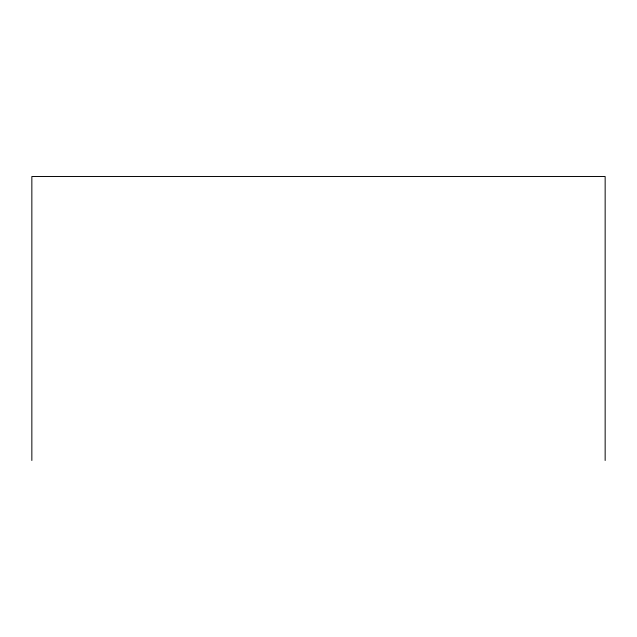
<?xml version="1.0" encoding="UTF-8"?>
<svg xmlns="http://www.w3.org/2000/svg" width="637" height="637" viewBox="0 0 637 637"><rect width="100%" height="100%" fill="white"/><g stroke="black" fill="none" stroke-linecap="round" stroke-linejoin="round"><path stroke-width="0.96" d="M605.15 460.479L605.15 176.521L31.85 176.521L31.85 460.479"/></g></svg>
